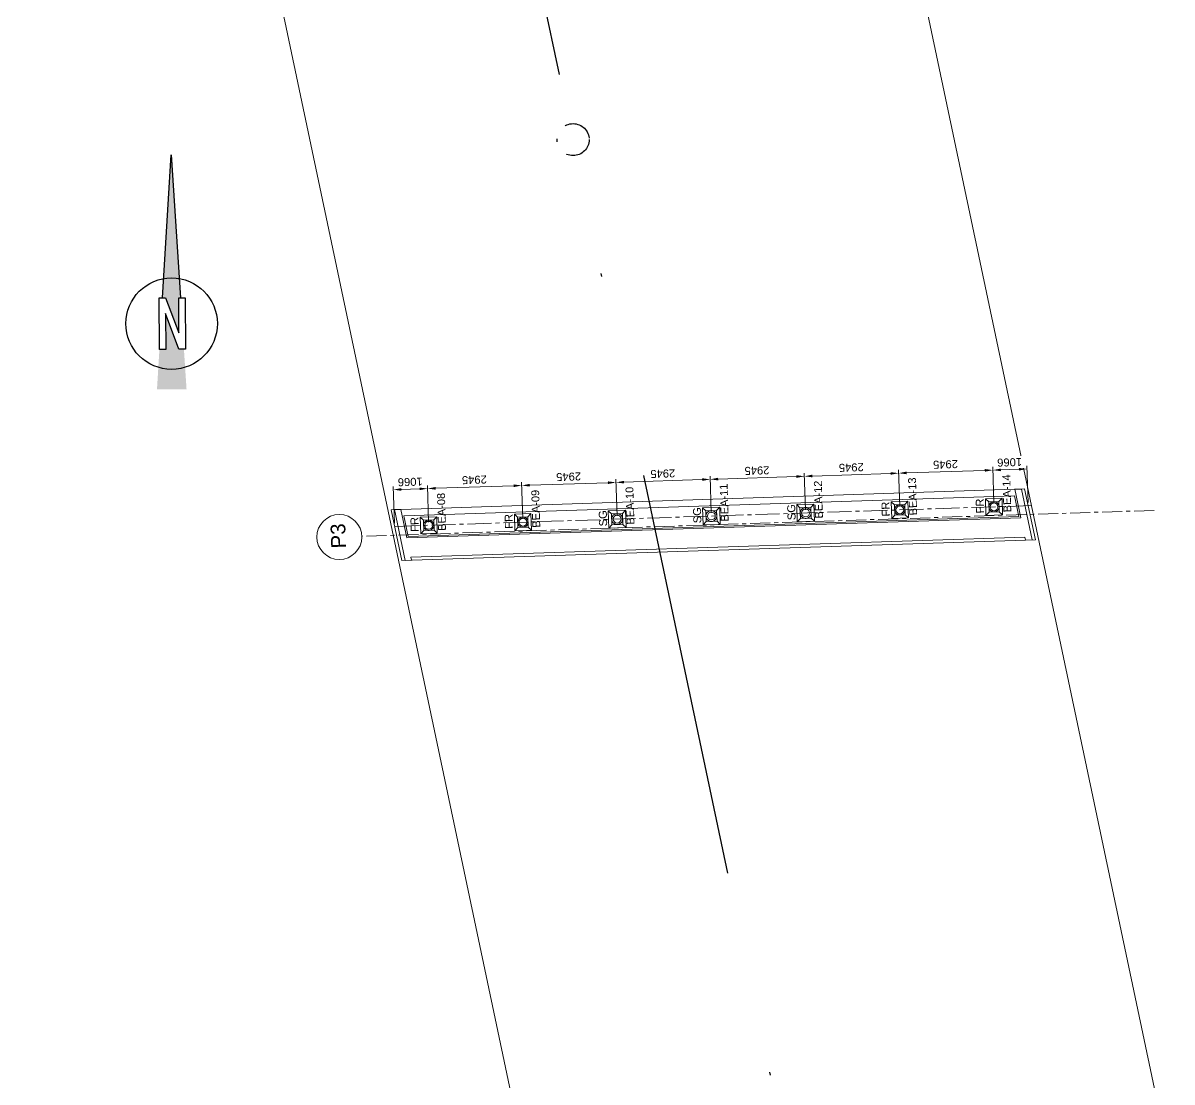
# Model space of a CAD drawing. Header units: metres. Extents: x 224457 to 224512, y 3642199 to 3642337.
# Drawn here: x 224456.53 to 224492.42, y 3642268.3 to 3642301.38 of the extents above; entities that cross this region are included whole.
import ezdxf
from ezdxf.enums import TextEntityAlignment as Align

# ---------------------------------------------------------------- set-up
doc = ezdxf.new("R2010")
doc.units = ezdxf.units.M
doc.header["$MEASUREMENT"] = 0
doc.header["$PDMODE"] = 35
doc.header["$PDSIZE"] = -1
for name, pattern in [('CENTER', [2, 1.25, -0.25, 0.25, -0.25]), ('CENTER2', [1.125, 0.75, -0.125, 0.125, -0.125]), ('DASHDOT', [25.4, 12.7, -6.35, 0, -6.35]), ('Eixos TRI-312-Part4$0$DASHDOTX2', [2, 1, -0.5, 0, -0.5]), ('HIDDEN', [0.375, 0.25, -0.125])]:
    doc.linetypes.add(name, pattern=pattern)
for name, color, linetype, lineweight in [('Coordinate Points', 7, 'Continuous', 0), ('S-ANNO-DIMS', 2, 'Continuous', 9), ('S-BRDG-POT-BRNG', 8, 'Continuous', 20), ('S-COLS-CNTR', 253, 'CENTER', 5), ('S-COLS-CONC', 253, 'Continuous', 20), ('S-CONC', 3, 'Continuous', 20), ('S-FNDN-CNTR', 1, 'CENTER', 5), ('S-TEXT-0050', 2, 'Continuous', 9), ('Traçado TRI-312-Part4$0$Shoulder', 10, 'Continuous', 5)]:
    doc.layers.add(name, color=color, linetype=linetype, lineweight=lineweight)
doc.layers.add('Eixos TRI-312-Part4$0$AXIS_TRR', color=1, linetype='Eixos TRI-312-Part4$0$DASHDOTX2')
doc.layers.add('Txt Planta ICs-Part3$0$Norte Centro', color=7, linetype='Continuous')
doc.styles.add('Gen-Text', font='arial.ttf', dxfattribs={"height": 2.5})
doc.styles.add('S-TEXT-METR-MILL-050', font='arial.ttf', dxfattribs={"height": 0.125})
doc.styles.add('S-TEXT-METR-MILL-075', font='arial.ttf', dxfattribs={"height": 0.1875})
doc.styles.add('S-TEXT-METR-MILL-100', font='arial.ttf', dxfattribs={"height": 0.25})
doc.dimstyles.new('S-DIMS-METR-MILL-100', dxfattribs={"dimtxt": 0.25, "dimasz": 0.25, "dimexe": 0.1, "dimexo": 0.1, "dimgap": 0.1, "dimtad": 1, "dimdec": 0, "dimlfac": 1000, "dimzin": 0, "dimdsep": 46, "dimtxsty": 'S-TEXT-METR-MILL-100', "dimcen": 0, "dimclrd": 256, "dimclre": 256, "dimadec": 0, "dimazin": 0, "dimtfac": 1, "dimtdec": 0, "dimtmove": 1, "dimatfit": 3, "dimfxl": 1, "dimtzin": 0, "dimlwd": -1, "dimlwe": -1, "dimarcsym": 0})

# ---------------------------------------------------------------- blocks, each defined once
blk = doc.blocks.new('CRBLK')
at = {"lineweight": 0, "ltscale": 0.5}
blk.add_circle((0, 0), 1.25, dxfattribs=at)
at = {"lineweight": 0, "ltscale": 0.5, "style": 'Gen-Text'}
blk.add_attdef('OO', text='', height=2.5, dxfattribs=at).set_placement((3, 2.5), align=Align.MIDDLE_LEFT)
blk = doc.blocks.new('*D423')
at = {"layer": 'Defpoints', "color": 0, "ltscale": 0.5, "transparency": 16777216}
for p in [(224468.136, 3642285.656), (224469.202, 3642285.691)]:
    blk.add_point(p, dxfattribs=at)
at = {"layer": 'S-ANNO-DIMS', "ltscale": 0.5, "transparency": 16777216}
for p, q in [((224468.133, 3642285.756), (224468.095, 3642286.902)), ((224468.348, 3642286.81), (224468.914, 3642286.829)), ((224469.198, 3642285.791), (224469.161, 3642286.937))]:
    blk.add_line(p, q, dxfattribs=at)
for points in [[(224468.347, 3642286.852), (224468.35, 3642286.768), (224468.098, 3642286.802)], [(224468.913, 3642286.87), (224468.916, 3642286.787), (224469.164, 3642286.837)]]:
    blk.add_solid(points, dxfattribs=at)
at = {"layer": 'S-ANNO-DIMS', "color": 0, "ltscale": 0.5, "transparency": 16777216, "insert": (224468.624, 3642287.047), "char_height": 0.25, "attachment_point": 5, "rotation": 181.8727, "style": 'S-TEXT-METR-MILL-100', "bg_fill": 3, "box_fill_scale": 1.25, "bg_fill_color": 256, "bg_fill_true_color": 13158600, "bg_fill_transparency": 0}
blk.add_mtext('1066', dxfattribs=at)
at = {"layer": 'Defpoints', "color": 0, "ltscale": 0.5, "transparency": 16777216}
blk.add_point((224469.164, 3642286.837), dxfattribs=at)
blk = doc.blocks.new('*D424')
at = {"layer": 'Defpoints', "color": 0, "ltscale": 0.5, "transparency": 16777216}
for p in [(224472.108, 3642286.933), (224469.202, 3642285.691), (224472.145, 3642285.787)]:
    blk.add_point(p, dxfattribs=at)
at = {"layer": 'S-ANNO-DIMS', "ltscale": 0.5, "transparency": 16777216}
for p, q in [((224472.142, 3642285.887), (224472.104, 3642287.033)), ((224469.198, 3642285.791), (224469.161, 3642286.937)), ((224469.414, 3642286.845), (224471.858, 3642286.925))]:
    blk.add_line(p, q, dxfattribs=at)
for points in [[(224471.856, 3642286.967), (224471.859, 3642286.883), (224472.108, 3642286.933)], [(224469.413, 3642286.887), (224469.415, 3642286.803), (224469.164, 3642286.837)]]:
    blk.add_solid(points, dxfattribs=at)
at = {"layer": 'S-ANNO-DIMS', "color": 0, "ltscale": 0.5, "transparency": 16777216, "insert": (224470.628, 3642287.112), "char_height": 0.25, "attachment_point": 5, "rotation": 181.8727, "style": 'S-TEXT-METR-MILL-100', "bg_fill": 3, "box_fill_scale": 1.25, "bg_fill_color": 256, "bg_fill_true_color": 13158600, "bg_fill_transparency": 0}
blk.add_mtext('2945', dxfattribs=at)
blk = doc.blocks.new('*D425')
at = {"layer": 'Defpoints', "color": 0, "ltscale": 0.5, "transparency": 16777216}
for p in [(224475.051, 3642287.029), (224475.089, 3642285.883), (224472.145, 3642285.787)]:
    blk.add_point(p, dxfattribs=at)
at = {"layer": 'S-ANNO-DIMS', "ltscale": 0.5, "transparency": 16777216}
for p, q in [((224472.142, 3642285.887), (224472.104, 3642287.033)), ((224472.357, 3642286.941), (224474.801, 3642287.021)), ((224475.085, 3642285.983), (224475.048, 3642287.129))]:
    blk.add_line(p, q, dxfattribs=at)
for points in [[(224472.356, 3642286.983), (224472.359, 3642286.9), (224472.108, 3642286.933)], [(224474.8, 3642287.063), (224474.803, 3642286.979), (224475.051, 3642287.029)]]:
    blk.add_solid(points, dxfattribs=at)
at = {"layer": 'S-ANNO-DIMS', "color": 0, "ltscale": 0.5, "transparency": 16777216, "insert": (224473.572, 3642287.209), "char_height": 0.25, "attachment_point": 5, "rotation": 181.8727, "style": 'S-TEXT-METR-MILL-100', "bg_fill": 3, "box_fill_scale": 1.25, "bg_fill_color": 256, "bg_fill_true_color": 13158600, "bg_fill_transparency": 0}
blk.add_mtext('2945', dxfattribs=at)
blk = doc.blocks.new('*D426')
at = {"layer": 'Defpoints', "color": 0, "ltscale": 0.5, "transparency": 16777216}
for p in [(224477.995, 3642287.126), (224475.089, 3642285.883), (224478.032, 3642285.979)]:
    blk.add_point(p, dxfattribs=at)
at = {"layer": 'S-ANNO-DIMS', "ltscale": 0.5, "transparency": 16777216}
for p, q in [((224475.085, 3642285.983), (224475.048, 3642287.129)), ((224475.301, 3642287.037), (224477.745, 3642287.117)), ((224478.029, 3642286.079), (224477.992, 3642287.225))]:
    blk.add_line(p, q, dxfattribs=at)
for points in [[(224475.3, 3642287.079), (224475.302, 3642286.996), (224475.051, 3642287.029)], [(224477.744, 3642287.159), (224477.746, 3642287.076), (224477.995, 3642287.126)]]:
    blk.add_solid(points, dxfattribs=at)
at = {"layer": 'S-ANNO-DIMS', "color": 0, "ltscale": 0.5, "transparency": 16777216, "insert": (224476.515, 3642287.305), "char_height": 0.25, "attachment_point": 5, "rotation": 181.8727, "style": 'S-TEXT-METR-MILL-100', "bg_fill": 3, "box_fill_scale": 1.25, "bg_fill_color": 256, "bg_fill_true_color": 13158600, "bg_fill_transparency": 0}
blk.add_mtext('2945', dxfattribs=at)
blk = doc.blocks.new('*D427')
at = {"layer": 'Defpoints', "color": 0, "ltscale": 0.5, "transparency": 16777216}
for p in [(224480.938, 3642287.222), (224478.032, 3642285.979), (224480.976, 3642286.076)]:
    blk.add_point(p, dxfattribs=at)
at = {"layer": 'S-ANNO-DIMS', "ltscale": 0.5, "transparency": 16777216}
for p, q in [((224480.972, 3642286.176), (224480.935, 3642287.322)), ((224478.029, 3642286.079), (224477.992, 3642287.225)), ((224478.245, 3642287.134), (224480.688, 3642287.214))]:
    blk.add_line(p, q, dxfattribs=at)
for points in [[(224478.243, 3642287.175), (224478.246, 3642287.092), (224477.995, 3642287.126)], [(224480.687, 3642287.255), (224480.69, 3642287.172), (224480.938, 3642287.222)]]:
    blk.add_solid(points, dxfattribs=at)
at = {"layer": 'S-ANNO-DIMS', "color": 0, "ltscale": 0.5, "transparency": 16777216, "insert": (224479.459, 3642287.401), "char_height": 0.25, "attachment_point": 5, "rotation": 181.8727, "style": 'S-TEXT-METR-MILL-100', "bg_fill": 3, "box_fill_scale": 1.25, "bg_fill_color": 256, "bg_fill_true_color": 13158600, "bg_fill_transparency": 0}
blk.add_mtext('2945', dxfattribs=at)
blk = doc.blocks.new('*D428')
at = {"layer": 'Defpoints', "color": 0, "ltscale": 0.5, "transparency": 16777216}
for p in [(224483.882, 3642287.318), (224480.976, 3642286.076), (224483.919, 3642286.172)]:
    blk.add_point(p, dxfattribs=at)
at = {"layer": 'S-ANNO-DIMS', "ltscale": 0.5, "transparency": 16777216}
for p, q in [((224480.972, 3642286.176), (224480.935, 3642287.322)), ((224483.916, 3642286.272), (224483.878, 3642287.418)), ((224481.188, 3642287.23), (224483.632, 3642287.31))]:
    blk.add_line(p, q, dxfattribs=at)
for points in [[(224483.63, 3642287.351), (224483.633, 3642287.268), (224483.882, 3642287.318)], [(224481.187, 3642287.272), (224481.189, 3642287.188), (224480.938, 3642287.222)]]:
    blk.add_solid(points, dxfattribs=at)
at = {"layer": 'S-ANNO-DIMS', "color": 0, "ltscale": 0.5, "transparency": 16777216, "insert": (224482.403, 3642287.497), "char_height": 0.25, "attachment_point": 5, "rotation": 181.8727, "style": 'S-TEXT-METR-MILL-100', "bg_fill": 3, "box_fill_scale": 1.25, "bg_fill_color": 256, "bg_fill_true_color": 13158600, "bg_fill_transparency": 0}
blk.add_mtext('2945', dxfattribs=at)
blk = doc.blocks.new('*D429')
at = {"layer": 'Defpoints', "color": 0, "ltscale": 0.5, "transparency": 16777216}
for p in [(224486.825, 3642287.414), (224486.863, 3642286.268), (224483.919, 3642286.172)]:
    blk.add_point(p, dxfattribs=at)
at = {"layer": 'S-ANNO-DIMS', "ltscale": 0.5, "transparency": 16777216}
for p, q in [((224483.916, 3642286.272), (224483.878, 3642287.418)), ((224484.132, 3642287.326), (224486.575, 3642287.406)), ((224486.859, 3642286.368), (224486.822, 3642287.514))]:
    blk.add_line(p, q, dxfattribs=at)
for points in [[(224484.13, 3642287.368), (224484.133, 3642287.285), (224483.882, 3642287.318)], [(224486.574, 3642287.448), (224486.577, 3642287.364), (224486.825, 3642287.414)]]:
    blk.add_solid(points, dxfattribs=at)
at = {"layer": 'S-ANNO-DIMS', "color": 0, "ltscale": 0.5, "transparency": 16777216, "insert": (224485.346, 3642287.594), "char_height": 0.25, "attachment_point": 5, "rotation": 181.8727, "style": 'S-TEXT-METR-MILL-100', "bg_fill": 3, "box_fill_scale": 1.25, "bg_fill_color": 256, "bg_fill_true_color": 13158600, "bg_fill_transparency": 0}
blk.add_mtext('2945', dxfattribs=at)
blk = doc.blocks.new('*D430')
at = {"layer": 'Defpoints', "color": 0, "ltscale": 0.5, "transparency": 16777216}
for p in [(224486.863, 3642286.268), (224487.928, 3642286.303)]:
    blk.add_point(p, dxfattribs=at)
at = {"layer": 'S-ANNO-DIMS', "ltscale": 0.5, "transparency": 16777216}
for p, q in [((224486.859, 3642286.368), (224486.822, 3642287.514)), ((224487.641, 3642287.441), (224487.075, 3642287.422)), ((224487.925, 3642286.403), (224487.888, 3642287.549))]:
    blk.add_line(p, q, dxfattribs=at)
for points in [[(224487.074, 3642287.464), (224487.076, 3642287.381), (224486.825, 3642287.414)], [(224487.64, 3642287.483), (224487.642, 3642287.399), (224487.891, 3642287.449)]]:
    blk.add_solid(points, dxfattribs=at)
at = {"layer": 'S-ANNO-DIMS', "color": 0, "ltscale": 0.5, "transparency": 16777216, "insert": (224487.351, 3642287.659), "char_height": 0.25, "attachment_point": 5, "rotation": 181.8727, "style": 'S-TEXT-METR-MILL-100', "bg_fill": 3, "box_fill_scale": 1.25, "bg_fill_color": 256, "bg_fill_true_color": 13158600, "bg_fill_transparency": 0}
blk.add_mtext('1066', dxfattribs=at)
at = {"layer": 'Defpoints', "color": 0, "ltscale": 0.5, "transparency": 16777216}
blk.add_point((224486.825, 3642287.414), dxfattribs=at)

msp = doc.modelspace()

# ---------------------------------------------------------------- hatches: boundary and pattern name
at = {"layer": 'Txt Planta ICs-Part3$0$Norte Centro'}
h = msp.add_hatch(color=256, dxfattribs=at)
h.paths.add_polyline_path([(224461.157, 3642297.2604), (224460.9223, 3642293.3983, -0.0858118), (224461.4092, 3642293.3993)])
h.paths.add_polyline_path([(224460.9824, 3642292.7948), (224461.3932, 3642291.7033), (224461.3953, 3642292.795), (224461.4487, 3642292.7951), (224461.4092, 3642293.3993, 0.0858118), (224460.9223, 3642293.3983), (224460.8856, 3642292.7942)])
h.paths.add_polyline_path([(224460.9885, 3642291.1871), (224460.7879, 3642291.1866), (224460.7537, 3642290.6232, 0.1496538), (224461.5904, 3642290.6251), (224461.5536, 3642291.1878), (224461.3985, 3642291.188), (224460.9789, 3642292.3119)])
h.paths.add_polyline_path([(224460.7537, 3642290.6232), (224460.7119, 3642289.9374), (224461.6352, 3642289.9395), (224461.5904, 3642290.6251, -0.1496538)])

# ---------------------------------------------------------------- linework, layer by layer
at = {"layer": 'Eixos TRI-312-Part4$0$AXIS_TRR', "color": 20, "linetype": 'DASHDOT', "flags": 128}
msp.add_lwpolyline([(224494.3381, 3642199.9659), (224472.4223, 3642303.8507), (224471.3045, 3642309.1337), (224470.1676, 3642314.4127), (224468.9928, 3642319.6833), (224467.7612, 3642324.9409), (224466.4539, 3642330.1802), (224465.1871, 3642334.9124), (224464.9013, 3642335.906)], dxfattribs=at)
at = {"layer": 'Eixos TRI-312-Part4$0$AXIS_TRR'}
msp.add_circle((224473.7115, 3642297.7397), 0.5, dxfattribs=at)
at = {"layer": 'S-BRDG-POT-BRNG', "color": 3, "linetype": 'HIDDEN', "ltscale": 7}
for points in [[(224477.7536, 3642286.2404), (224478.2933, 3642286.258), (224478.311, 3642285.7183), (224477.7713, 3642285.7007)], [(224480.697, 3642286.3366), (224481.2368, 3642286.3543), (224481.2544, 3642285.8145), (224480.7147, 3642285.7969)], [(224474.8098, 3642286.1441), (224475.3495, 3642286.1618), (224475.3672, 3642285.6221), (224474.8275, 3642285.6044)]]:
    msp.add_lwpolyline(points, close=True, dxfattribs=at)
for points in [[(224477.8568, 3642286.1437), (224477.7536, 3642286.2404)], [(224478.1966, 3642286.1548), (224478.2933, 3642286.258)], [(224480.8003, 3642286.2399), (224480.697, 3642286.3366)], [(224480.8003, 3642286.2399), (224481.1401, 3642286.251), (224481.1512, 3642285.9112), (224480.8114, 3642285.9001), (224480.8003, 3642286.2399)], [(224481.1401, 3642286.251), (224481.2368, 3642286.3543)], [(224474.913, 3642286.0474), (224474.8098, 3642286.1441)], [(224474.913, 3642286.0474), (224475.2529, 3642286.0585), (224475.264, 3642285.7187), (224474.9241, 3642285.7076), (224474.913, 3642286.0474)], [(224475.2529, 3642286.0585), (224475.3495, 3642286.1618)], [(224477.8568, 3642286.1437), (224478.1966, 3642286.1548), (224478.2078, 3642285.815), (224477.8679, 3642285.8039), (224477.8568, 3642286.1437)], [(224480.8114, 3642285.9001), (224480.7147, 3642285.7969)], [(224481.1512, 3642285.9112), (224481.2544, 3642285.8145)], [(224474.9241, 3642285.7076), (224474.8275, 3642285.6044)], [(224475.264, 3642285.7187), (224475.3672, 3642285.6221)], [(224477.8679, 3642285.8039), (224477.7713, 3642285.7007)], [(224478.2078, 3642285.815), (224478.311, 3642285.7183)]]:
    msp.add_lwpolyline(points, dxfattribs=at)
at = {"layer": 'S-BRDG-POT-BRNG', "color": 1, "linetype": 'HIDDEN', "ltscale": 7}
for points in [[(224483.6508, 3642286.4232), (224484.1705, 3642286.4402), (224484.1875, 3642285.9205), (224483.6678, 3642285.9035)], [(224486.5942, 3642286.5194), (224487.1139, 3642286.5364), (224487.1309, 3642286.0167), (224486.6112, 3642285.9997)], [(224468.9333, 3642285.942), (224469.453, 3642285.959), (224469.47, 3642285.4392), (224468.9503, 3642285.4222)], [(224471.8767, 3642286.0382), (224472.3964, 3642286.0552), (224472.4134, 3642285.5355), (224471.8937, 3642285.5185)]]:
    msp.add_lwpolyline(points, close=True, dxfattribs=at)
for points in [[(224483.754, 3642286.3265), (224483.6508, 3642286.4232)], [(224483.754, 3642286.3265), (224484.0738, 3642286.337), (224484.0843, 3642286.0171), (224483.7645, 3642286.0067), (224483.754, 3642286.3265)], [(224484.0738, 3642286.337), (224484.1705, 3642286.4402)], [(224486.6974, 3642286.4227), (224486.5942, 3642286.5194)], [(224486.6974, 3642286.4227), (224487.0173, 3642286.4332), (224487.0277, 3642286.1134), (224486.7079, 3642286.1029), (224486.6974, 3642286.4227)], [(224487.0173, 3642286.4332), (224487.1139, 3642286.5364)], [(224469.0365, 3642285.8453), (224468.9333, 3642285.942)], [(224469.3563, 3642285.8557), (224469.453, 3642285.959)], [(224471.9799, 3642285.9415), (224471.8767, 3642286.0382)], [(224471.9799, 3642285.9415), (224472.2998, 3642285.952), (224472.3102, 3642285.6322), (224471.9904, 3642285.6217), (224471.9799, 3642285.9415)], [(224472.2998, 3642285.952), (224472.3964, 3642286.0552)], [(224483.7645, 3642286.0067), (224483.6678, 3642285.9035)], [(224484.0843, 3642286.0171), (224484.1875, 3642285.9205)], [(224486.7079, 3642286.1029), (224486.6112, 3642285.9997)], [(224487.0277, 3642286.1134), (224487.1309, 3642286.0167)], [(224469.047, 3642285.5255), (224468.9503, 3642285.4222)], [(224469.0365, 3642285.8453), (224469.3563, 3642285.8557), (224469.3668, 3642285.5359), (224469.047, 3642285.5255), (224469.0365, 3642285.8453)], [(224469.3668, 3642285.5359), (224469.47, 3642285.4392)], [(224471.9904, 3642285.6217), (224471.8937, 3642285.5185)], [(224472.3102, 3642285.6322), (224472.4134, 3642285.5355)]]:
    msp.add_lwpolyline(points, dxfattribs=at)
at = {"layer": 'S-BRDG-POT-BRNG', "color": 3, "linetype": 'HIDDEN', "ltscale": 7}
for centre in [(224480.9757, 3642286.0756), (224475.0885, 3642285.8831), (224478.0323, 3642285.9793)]:
    msp.add_circle(centre, 0.17, dxfattribs=at)
at = {"layer": 'S-BRDG-POT-BRNG', "color": 1, "linetype": 'HIDDEN', "ltscale": 7}
for centre in [(224483.9191, 3642286.1718), (224486.8626, 3642286.2681), (224472.1451, 3642285.7868), (224469.2016, 3642285.6906)]:
    msp.add_circle(centre, 0.16, dxfattribs=at)
at = {"layer": 'S-COLS-CNTR', "color": 1, "ltscale": 0.5}
msp.add_line((224491.8671, 3642286.1565), (224467.1112, 3642285.3471), dxfattribs=at)
at = {"layer": 'S-CONC', "color": 3, "lineweight": 9, "ltscale": 0.5}
msp.add_lwpolyline([(224468.0257, 3642286.1774), (224468.3611, 3642284.5875), (224488.1538, 3642285.2347), (224487.8184, 3642286.8246)], close=True, dxfattribs=at)
at = {"layer": 'S-CONC', "color": 5, "lineweight": 9, "ltscale": 0.5}
for points in [[(224468.1272, 3642286.1808), (224468.4626, 3642284.5909), (224468.6656, 3642284.5975), (224468.6447, 3642284.6969), (224487.8283, 3642285.3241), (224487.8493, 3642285.2247), (224488.0523, 3642285.2314), (224487.7169, 3642286.8213), (224487.5139, 3642286.8146), (224487.7026, 3642285.9203), (224468.5189, 3642285.2931), (224468.3302, 3642286.1874)], [(224487.5051, 3642286.6142), (224487.6413, 3642285.9683), (224468.5592, 3642285.3444), (224468.4229, 3642285.9903)]]:
    msp.add_lwpolyline(points, close=True, dxfattribs=at)
at = {"layer": 'S-FNDN-CNTR', "linetype": 'Continuous'}
msp.add_circle((224466.4088, 3642285.3241), 0.7028, dxfattribs=at)
at = {"layer": 'Traçado TRI-312-Part4$0$Shoulder', "color": 6}
msp.add_lwpolyline([(224486.1109, 3642199.9659), (224464.5462, 3642302.1866), (224463.4318, 3642307.4531), (224462.3042, 3642312.6896), (224461.1451, 3642317.8895), (224459.9366, 3642323.0484), (224458.66, 3642328.1648), (224457.4301, 3642332.7589), (224456.5251, 3642335.906)], dxfattribs=at)
msp.add_lwpolyline([(224506.2445, 3642199.9659), (224483.8214, 3642306.2554, 0.00015), (224483.82, 3642306.2623), (224482.6978, 3642311.5658), (224481.5477, 3642316.9063), (224480.3501, 3642322.2793), (224479.0849, 3642327.6798), (224477.7333, 3642333.0969), (224476.9813, 3642335.906)], format="xyb", dxfattribs=at)
at = {"layer": 'Txt Planta ICs-Part3$0$Norte Centro', "color": 7, "linetype": 'Continuous'}
for p, q in [((224460.8856, 3642292.7944), (224461.157, 3642297.2604)), ((224461.157, 3642297.2604), (224461.4487, 3642292.7951))]:
    msp.add_line(p, q, dxfattribs=at)
at = {"layer": 'Txt Planta ICs-Part3$0$Norte Centro'}
msp.add_lwpolyline([(224460.7841, 3642292.7936), (224460.9824, 3642292.7948), (224461.3932, 3642291.7033), (224461.3953, 3642292.795), (224461.5964, 3642292.7954), (224461.6, 3642291.1877), (224461.3985, 3642291.188), (224460.9789, 3642292.3119), (224460.9885, 3642291.1871), (224460.7879, 3642291.1866)], close=True, dxfattribs=at)
msp.add_circle((224461.1689, 3642291.9906), 1.4291, dxfattribs=at)

# ---------------------------------------------------------------- texts
at = {"layer": 'S-TEXT-0050', "style": 'S-TEXT-METR-MILL-075'}
msp.add_text('P3', height=0.45894, rotation=91.87273, dxfattribs=at).set_placement((224466.3736, 3642285.3571), align=Align.MIDDLE)

# ---------------------------------------------------------------- next in the draw order: texts
at = {"layer": 'S-TEXT-0050', "ltscale": 0.5, "char_height": 0.25, "width": 0.214659, "attachment_point": 5, "rotation": 91.87273, "style": 'S-TEXT-METR-MILL-050', "bg_fill": 3, "box_fill_scale": 1, "bg_fill_color": 256, "bg_fill_transparency": 0}
for s, insert in [('SG', (224480.5334, 3642286.1004)), ('FR', (224483.4769, 3642286.1967)), ('FR', (224486.4203, 3642286.2929)), ('FR', (224468.7594, 3642285.7154)), ('FR', (224471.7028, 3642285.8117)), ('SG', (224474.6462, 3642285.9079)), ('SG', (224477.59, 3642286.0042))]:
    msp.add_mtext(s, dxfattribs=dict(at, insert=insert))

# ---------------------------------------------------------------- next in the draw order: linework, layer by layer
at = {"layer": 'S-COLS-CONC', "color": 253, "linetype": 'CENTER2', "lineweight": 5}
msp.add_line((224488.0299, 3642286.3062), (224468.0343, 3642285.6524), dxfattribs=at)

# ---------------------------------------------------------------- next in the draw order: block references
at = {"layer": 'Coordinate Points', "color": 20, "lineweight": 20}
ref = msp.add_blockref('CRBLK', (224478.0323, 3642285.9793), dxfattribs=dict(at, xscale=0.09842519685039369, yscale=0.09842519685039369, zscale=0.3280839895013123, rotation=345.001447994831))
ref.add_attrib('OO', 'BEA-11', dxfattribs={"layer": '0', "color": 6, "linetype": 'ByBlock', "lineweight": 0, "height": 0.24606, "rotation": 91.87273, "style": 'Gen-Text'}).set_placement((224478.4515, 3642285.8061), align=Align.MIDDLE_LEFT)
ref = msp.add_blockref('CRBLK', (224480.9757, 3642286.0756), dxfattribs=dict(at, xscale=0.09842519685039369, yscale=0.09842519685039369, zscale=0.3280839895013123, rotation=345.001447994831))
ref.add_attrib('OO', 'BEA-12', dxfattribs={"layer": '0', "color": 6, "linetype": 'ByBlock', "lineweight": 0, "height": 0.24606, "rotation": 91.87273, "style": 'Gen-Text'}).set_placement((224481.3949, 3642285.9024), align=Align.MIDDLE_LEFT)
ref = msp.add_blockref('CRBLK', (224483.9191, 3642286.1718), dxfattribs=dict(at, xscale=0.09842519685039369, yscale=0.09842519685039369, zscale=0.3280839895013123, rotation=345.001447994831))
ref.add_attrib('OO', 'BEA-13', dxfattribs={"layer": '0', "color": 6, "linetype": 'ByBlock', "lineweight": 0, "height": 0.24606, "rotation": 91.87273, "style": 'Gen-Text'}).set_placement((224484.3383, 3642285.9986), align=Align.MIDDLE_LEFT)
ref = msp.add_blockref('CRBLK', (224486.8626, 3642286.2681), dxfattribs=dict(at, xscale=0.09842519685039369, yscale=0.09842519685039369, zscale=0.3280839895013123, rotation=345.001447994831))
ref.add_attrib('OO', 'BEA-14', dxfattribs={"layer": '0', "color": 6, "linetype": 'ByBlock', "lineweight": 0, "height": 0.24606, "rotation": 91.87273, "style": 'Gen-Text'}).set_placement((224487.2817, 3642286.0949), align=Align.MIDDLE_LEFT)
ref = msp.add_blockref('CRBLK', (224469.2016, 3642285.6906), dxfattribs=dict(at, xscale=0.09842519685039369, yscale=0.09842519685039369, zscale=0.3280839895013123, rotation=345.001447994831))
ref.add_attrib('OO', 'BEA-08', dxfattribs={"layer": '0', "color": 6, "linetype": 'ByBlock', "lineweight": 0, "height": 0.24606, "rotation": 91.87273, "style": 'Gen-Text'}).set_placement((224469.6208, 3642285.5174), align=Align.MIDDLE_LEFT)
ref = msp.add_blockref('CRBLK', (224472.1451, 3642285.7868), dxfattribs=dict(at, xscale=0.09842519685039369, yscale=0.09842519685039369, zscale=0.3280839895013123, rotation=345.001447994831))
ref.add_attrib('OO', 'BEA-09', dxfattribs={"layer": '0', "color": 6, "linetype": 'ByBlock', "lineweight": 0, "height": 0.24606, "rotation": 91.87273, "style": 'Gen-Text'}).set_placement((224472.5642, 3642285.6136), align=Align.MIDDLE_LEFT)
ref = msp.add_blockref('CRBLK', (224475.0885, 3642285.8831), dxfattribs=dict(at, xscale=0.09842519685039369, yscale=0.09842519685039369, zscale=0.3280839895013123, rotation=345.001447994831))
ref.add_attrib('OO', 'BEA-10', dxfattribs={"layer": '0', "color": 6, "linetype": 'ByBlock', "lineweight": 0, "height": 0.24606, "rotation": 91.87273, "style": 'Gen-Text'}).set_placement((224475.5077, 3642285.7099), align=Align.MIDDLE_LEFT)

# ---------------------------------------------------------------- next in the draw order: dimensions: what is measured, and where the dimension line sits
at = {"layer": 'S-ANNO-DIMS', "ltscale": 0.5}
dim = msp.add_aligned_dim(p1=(224468.1358, 3642285.6558), p2=(224469.2016, 3642285.6906), distance=1.1468, dimstyle='S-DIMS-METR-MILL-100', override={"dimtfill": 1}, dxfattribs=at)
dim.commit()
dim.dimension.update_dxf_attribs({"geometry": '*D423', "text_midpoint": (224468.6238, 3642287.0469)})

# ---------------------------------------------------------------- next in the draw order: dimensions: what is measured, and where the dimension line sits
dim = msp.add_aligned_dim(p1=(224469.2016, 3642285.6906), p2=(224472.1451, 3642285.7868), distance=1.1468, dimstyle='S-DIMS-METR-MILL-100', override={"dimtfill": 1}, dxfattribs=at)
dim.commit()
dim.dimension.update_dxf_attribs({"geometry": '*D424', "text_midpoint": (224470.6284, 3642287.1124)})

# ---------------------------------------------------------------- next in the draw order: dimensions: what is measured, and where the dimension line sits
dim = msp.add_aligned_dim(p1=(224472.1451, 3642285.7868), p2=(224475.0885, 3642285.8831), distance=1.1468, dimstyle='S-DIMS-METR-MILL-100', override={"dimtfill": 1}, dxfattribs=at)
dim.commit()
dim.dimension.update_dxf_attribs({"geometry": '*D425', "text_midpoint": (224473.5719, 3642287.2087)})

# ---------------------------------------------------------------- next in the draw order: dimensions: what is measured, and where the dimension line sits
dim = msp.add_aligned_dim(p1=(224475.0885, 3642285.8831), p2=(224478.0323, 3642285.9793), distance=1.1468, dimstyle='S-DIMS-METR-MILL-100', override={"dimtfill": 1}, dxfattribs=at)
dim.commit()
dim.dimension.update_dxf_attribs({"geometry": '*D426', "text_midpoint": (224476.5155, 3642287.3049)})

# ---------------------------------------------------------------- next in the draw order: dimensions: what is measured, and where the dimension line sits
dim = msp.add_aligned_dim(p1=(224478.0323, 3642285.9793), p2=(224480.9757, 3642286.0756), distance=1.1468, dimstyle='S-DIMS-METR-MILL-100', override={"dimtfill": 1}, dxfattribs=at)
dim.commit()
dim.dimension.update_dxf_attribs({"geometry": '*D427', "text_midpoint": (224479.4591, 3642287.4012)})

# ---------------------------------------------------------------- next in the draw order: dimensions: what is measured, and where the dimension line sits
dim = msp.add_aligned_dim(p1=(224480.9757, 3642286.0756), p2=(224483.9191, 3642286.1718), distance=1.1468, dimstyle='S-DIMS-METR-MILL-100', override={"dimtfill": 1}, dxfattribs=at)
dim.commit()
dim.dimension.update_dxf_attribs({"geometry": '*D428', "text_midpoint": (224482.4025, 3642287.4974)})

# ---------------------------------------------------------------- next in the draw order: dimensions: what is measured, and where the dimension line sits
dim = msp.add_aligned_dim(p1=(224483.9191, 3642286.1718), p2=(224486.8626, 3642286.2681), distance=1.1468, dimstyle='S-DIMS-METR-MILL-100', override={"dimtfill": 1}, dxfattribs=at)
dim.commit()
dim.dimension.update_dxf_attribs({"geometry": '*D429', "text_midpoint": (224485.3459, 3642287.5937)})

# ---------------------------------------------------------------- next in the draw order: dimensions: what is measured, and where the dimension line sits
dim = msp.add_aligned_dim(p1=(224487.9284, 3642286.3029), p2=(224486.8626, 3642286.2681), distance=-1.1468, dimstyle='S-DIMS-METR-MILL-100', override={"dimtfill": 1}, dxfattribs=at)
dim.commit()
dim.dimension.update_dxf_attribs({"geometry": '*D430', "text_midpoint": (224487.3506, 3642287.6592)})

doc.saveas('drawing.dxf')
